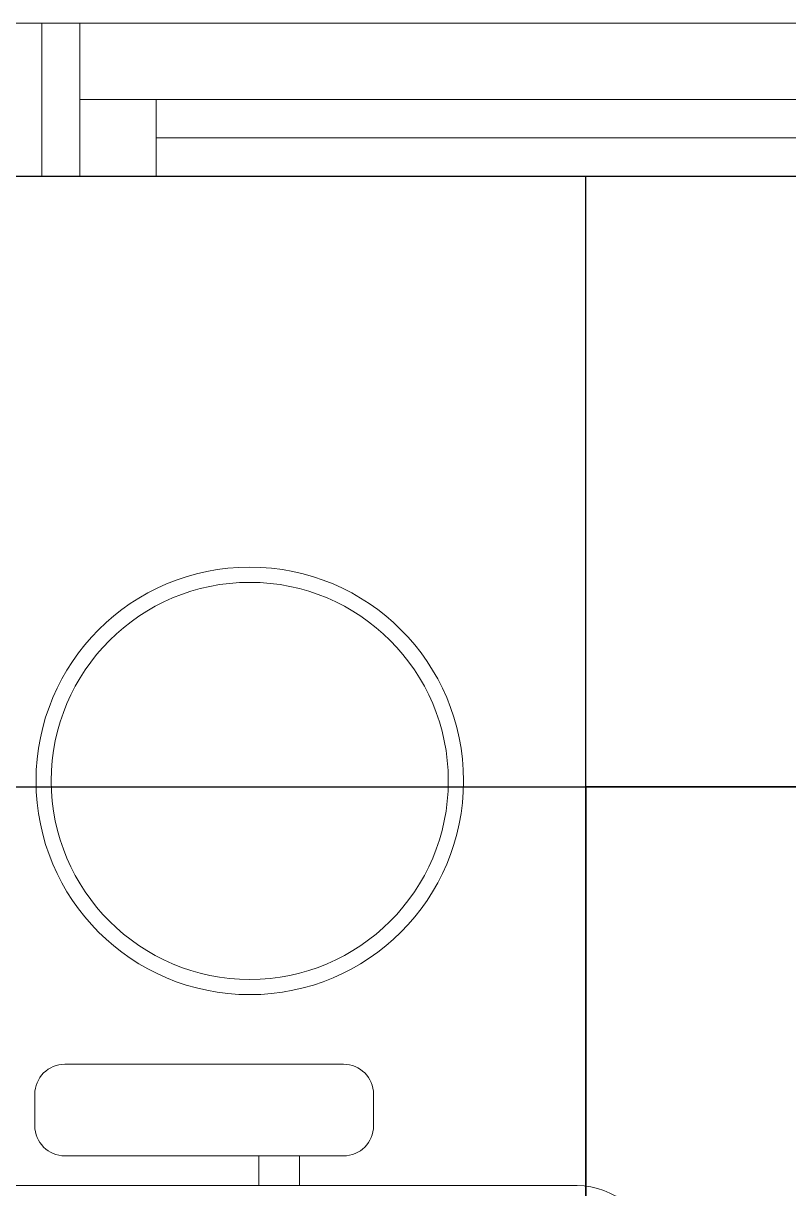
# Model space of a CAD drawing. Extents: x -12260 to 57327, y -29287 to 19916.
# Drawn here: x 35208 to 35709, y -3473 to -2710 of the extents above; entities that cross this region are included whole.
import ezdxf
from ezdxf.enums import TextEntityAlignment as Align

# ---------------------------------------------------------------- set-up
doc = ezdxf.new("R2010")
doc.units = 0
doc.header["$LTSCALE"] = 0.25
doc.linetypes.add('DASHDOT', pattern=[25.4, 12.7, -6.35, 0, -6.35])
for name, color, linetype, lineweight in [('01-First Floor$0$Aluminum', 251, 'Continuous', 5), ('01-First Floor$0$LOADING', 253, 'Continuous', 5), ('01-First Floor$0$Walls', 251, 'Continuous', 5), ('E-LITE-CIRC-NUMB', 6, 'Continuous', 25), ('E-LITE-CLNG', 150, 'Continuous', 35), ('E-LITE-CLNG-CNDT', 6, 'DASHDOT', 35), ('E-LITE-CTRL', 6, 'Continuous', 25), ('E-LITE-IDEN', 6, 'Continuous', 25)]:
    doc.layers.add(name, color=color, linetype=linetype, lineweight=lineweight)
doc.layers.add('01-First Floor$0$FALSE CEILING', color=251, linetype='Continuous')
doc.styles.add('DC_SIMPLEX', font='SIMPLEX.shx', dxfattribs={"width": 0.7})

# ---------------------------------------------------------------- blocks, each defined once
blk = doc.blocks.new('01-First Floor$0$WM00001-P')
at = {"layer": '01-First Floor$0$LOADING'}
for radius in [0.14, 0.13]:
    blk.add_circle((0, 0), radius, dxfattribs=at)
blk = doc.blocks.new('01-First Floor$0$GF21018-P')
at = {"color": 0}
for p, q in [((-0.2207, 0.47563), (-0.2207, 0.0675)), ((-0.2806, 0.34221), (-0.25983, 0.34221)), ((-0.30021, 0.32259), (-0.30021, 0.14)), ((-0.24021, 0.32259), (-0.24021, 0.14)), ((-0.24021, 0.29372), (-0.2207, 0.29372)), ((-0.24021, 0.26708), (-0.2207, 0.26708)), ((-0.2806, 0.12039), (-0.25983, 0.12039))]:
    blk.add_line(p, q, dxfattribs=at)
for centre, radius, start, end in [((-0.1707, 0.47563), 0.05, 99.63288, 180), ((-0.2806, 0.32259), 0.01962, 90, 180), ((-0.25983, 0.32259), 0.01962, 360, 90), ((-0.2806, 0.14), 0.01962, 180, 270), ((-0.25983, 0.14), 0.01962, 270, 360)]:
    blk.add_arc(centre, radius, start, end, dxfattribs=at)
blk = doc.blocks.new('01-First Floor$0$A$C37be4daf')
at = {"layer": '01-First Floor$0$Aluminum'}
for p, q in [((1416.01, 598.24), (216.01, 598.24)), ((1341.01, 548.24), (1341.01, 598.24)), ((1391.01, 498.24), (1391.01, 598.24)), ((291.01, 573.24), (1341.01, 573.24)), ((1391.01, 548.24), (241.01, 548.24)), ((1416.01, 498.24), (216.01, 498.24))]:
    blk.add_line(p, q, dxfattribs=at)
at = {"layer": '01-First Floor$0$Walls'}
blk.add_line((1416.01, 498.24), (1416.01, 598.24), dxfattribs=at)
blk = doc.blocks.new('01-First Floor')
at = {"layer": '01-First Floor$0$FALSE CEILING', "linetype": 'Continuous'}
for p, q in [((35576, -6810), (35576, -2810)), ((34976, -3210), (38476, -3210))]:
    blk.add_line(p, q, dxfattribs=at)
at = {"layer": '01-First Floor$0$FALSE CEILING'}
blk.add_lwpolyline([(34976, -2810), (38476, -2810), (38476, -6810), (34976, -6810)], close=True, dxfattribs=at)
at = {"layer": '01-First Floor$0$Walls'}
for p, q in [((42876, -2710), (34876, -2710)), ((38476, -2810), (34976, -2810))]:
    blk.add_line(p, q, dxfattribs=at)
at = {"rotation": 180}
blk.add_blockref('01-First Floor$0$A$C37be4daf', (36635.82, -2211.76), dxfattribs=at)
at = {"layer": '01-First Floor$0$LOADING', "extrusion": (2.25644e-18, -2.24019e-05, -1), "xscale": -1000, "yscale": 1000, "zscale": 1000, "rotation": 90}
blk.add_blockref('01-First Floor$0$WM00001-P', (-35356.03, -3206.08, 0.2), dxfattribs=at)
at = {"layer": '01-First Floor$0$LOADING', "extrusion": (-7.77426e-06, 2.24021e-05, 1), "xscale": 1000, "yscale": 1000, "zscale": 1000, "rotation": 269.9985892449479}
blk.add_blockref('01-First Floor$0$GF21018-P', (35094.86, -3691.84, -0.48), dxfattribs=at)
blk = doc.blocks.new('*U25')
blk.add_lwpolyline([(-300, 300), (-300, -300), (300, -300), (300, 300)], close=True)
at = {"layer": 'E-LITE-CIRC-NUMB', "style": 'DC_SIMPLEX', "width": 0.7, "flags": 8}
blk.add_attdef('CIRCUIT', text='', height=200, rotation=0, dxfattribs=at).set_placement((-473.9, 300), align=Align.RIGHT)
at = {"layer": 'E-LITE-CTRL', "style": 'DC_SIMPLEX', "width": 0.7, "flags": 8}
blk.add_attdef('CONTROL', (1118.9, -935), '', height=200, rotation=360, dxfattribs=at)
at = {"layer": 'E-LITE-IDEN', "style": 'DC_SIMPLEX', "width": 0.7, "flags": 8}
blk.add_attdef('TYPE', (460.41, 457.65), '', height=200, rotation=360, dxfattribs=at)

msp = doc.modelspace()

# ---------------------------------------------------------------- block references
at = {"layer": 'E-LITE-CLNG', "xscale": -1}
msp.add_blockref('*U25', (35875.99, -3510.01), dxfattribs=at)
at = {"layer": 'E-LITE-CLNG-CNDT'}
msp.add_blockref('01-First Floor', (0, 0), dxfattribs=at)

doc.saveas('drawing.dxf')
